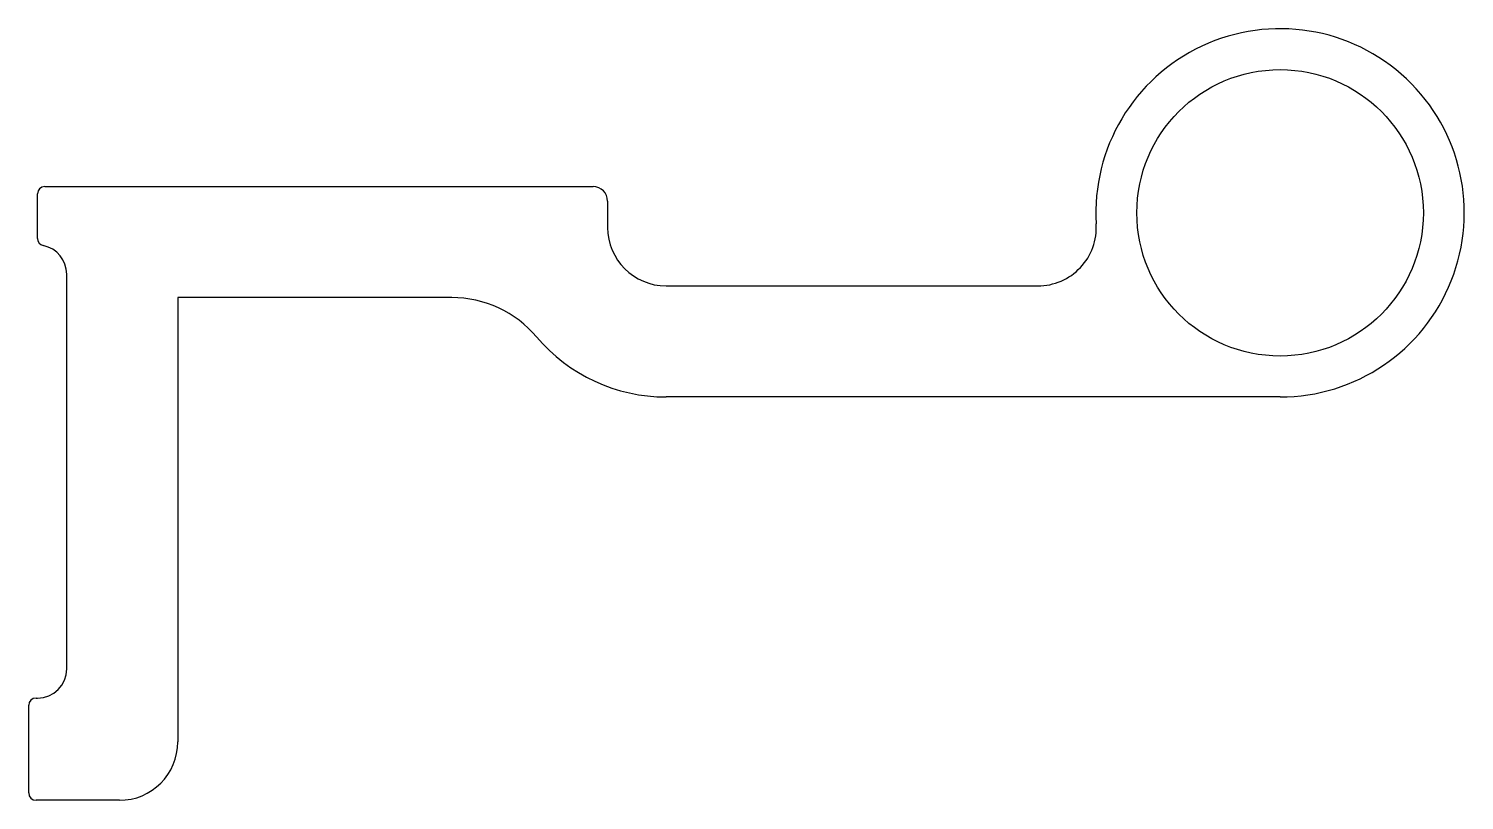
# Model space of a CAD drawing. Extents: x 0.9 to 50, y 1 to 27.4.
import ezdxf

# ---------------------------------------------------------------- set-up
doc = ezdxf.new("R2010")
doc.units = 0
doc.layers.get('0').update_dxf_attribs({"linetype": 'CONTINUOUS'})

msp = doc.modelspace()

# ---------------------------------------------------------------- linework, layer by layer
for p, q in [((1.247, 20.176), (1.247, 21.701)), ((1.497, 21.951), (20.247, 21.951)), ((20.747, 21.451), (20.747, 20.551)), ((2.247, 5.451), (2.247, 18.951)), ((22.747, 18.551), (35.462, 18.551)), ((6.047, 18.151), (6.047, 2.951)), ((15.418, 18.151), (6.047, 18.151)), ((43.747, 14.751), (22.747, 14.751)), ((1.197, 4.451), (1.247, 4.451)), ((0.947, 1.201), (0.947, 4.201)), ((4.047, 0.951), (1.197, 0.951))]:
    msp.add_line(p, q)
msp.add_circle((43.747, 21.051), 4.9)
for centre, radius, start, end in [((43.747, 21.051), 6.3, 270, 183.4536), ((1.497, 21.701), 0.25, 90, 180), ((20.247, 21.451), 0.5, 360, 90), ((35.462, 20.551), 2, 270, 3.4536), ((1.497, 20.176), 0.25, 180, 258.463), ((22.747, 20.551), 2, 180, 270), ((1.247, 18.951), 1, 0, 78.463), ((15.418, 14.351), 3.8, 40.2282, 90), ((22.747, 20.551), 5.8, 220.2282, 270), ((1.247, 5.451), 1, 270, 360), ((1.197, 4.201), 0.25, 90, 180), ((4.047, 2.951), 2, 270, 0), ((1.197, 1.201), 0.25, 180, 270)]:
    msp.add_arc(centre, radius, start, end)

doc.saveas('drawing.dxf')
